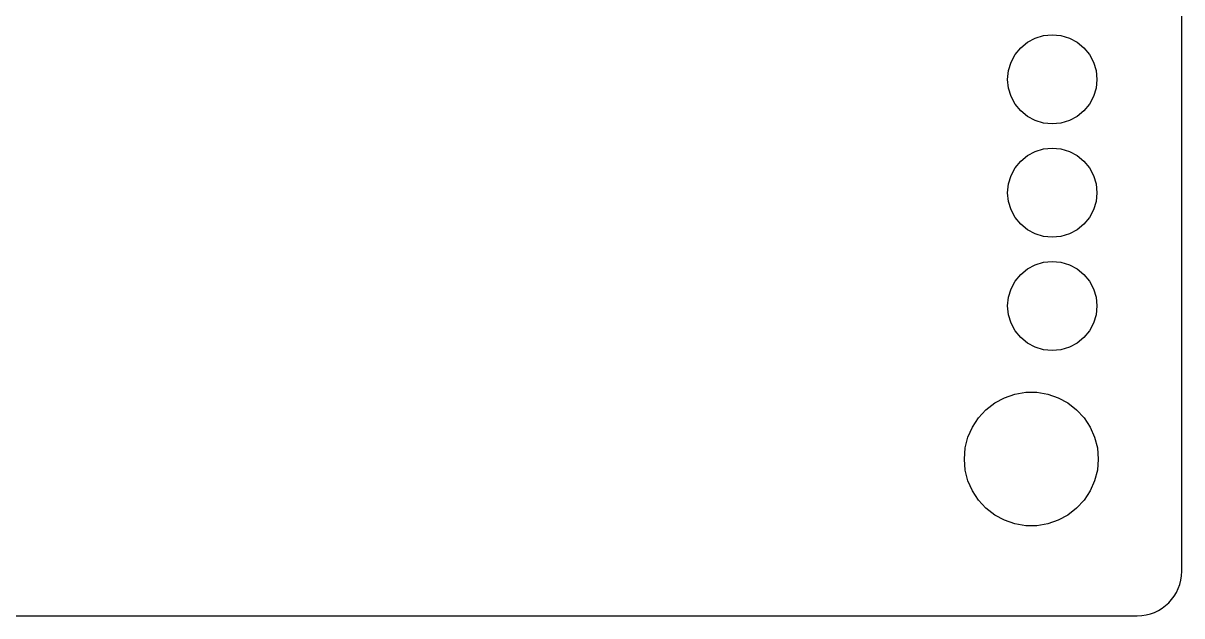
# Model space of a CAD drawing. Header units: millimetres. Extents: x 0 to 489, y -139 to 89.
# Drawn here: x 142.46 to 168.41, y 1.01 to 14.3 of the extents above; entities that cross this region are included whole.
import ezdxf

# ---------------------------------------------------------------- set-up
doc = ezdxf.new("R2010")
doc.units = ezdxf.units.MM
doc.header["$MEASUREMENT"] = 0
doc.layers.get('0').update_dxf_attribs({"linetype": 'CONTINUOUS'})
doc.layers.add('BLACK', color=7, linetype='CONTINUOUS')

msp = doc.modelspace()

# ---------------------------------------------------------------- linework, layer by layer
at = {"linetype": 'Continuous'}
msp.add_lwpolyline([(106.41198, 1.00993), (167.41198, 1.00993, 0.41421356), (168.41198, 2.00993), (168.41198, 54.00993, 0.41421356), (167.41198, 55.00993), (106.41198, 55.00993, 0.41421356), (105.41198, 54.00993), (105.41198, 2.00993, 0.41421356)], format="xyb", close=True, dxfattribs=at)
at = {"layer": 'BLACK', "linetype": 'Continuous'}
for p, q in [((165.12724, 13.95929), (165.31524, 14.01619)), ((165.12724, 13.95929), (165.31524, 14.01619)), ((165.12724, 13.95929), (165.31524, 14.01619)), ((165.12724, 13.95929), (165.31524, 14.01619)), ((165.31524, 14.01619), (165.51024, 14.03539)), ((165.31524, 14.01619), (165.51024, 14.03539)), ((165.31524, 14.01619), (165.51024, 14.03539)), ((165.31524, 14.01619), (165.51024, 14.03539)), ((165.51024, 14.03539), (165.70524, 14.01619)), ((165.51024, 14.03539), (165.70524, 14.01619)), ((165.51024, 14.03539), (165.70524, 14.01619)), ((165.51024, 14.03539), (165.70524, 14.01619)), ((165.70524, 14.01619), (165.89324, 13.95929)), ((165.70524, 14.01619), (165.89324, 13.95929)), ((165.70524, 14.01619), (165.89324, 13.95929)), ((165.70524, 14.01619), (165.89324, 13.95929)), ((164.80324, 13.74249), (164.95424, 13.86689)), ((164.80324, 13.74249), (164.95424, 13.86689)), ((164.80324, 13.74249), (164.95424, 13.86689)), ((164.80324, 13.74249), (164.95424, 13.86689)), ((164.95424, 13.86689), (165.12724, 13.95929)), ((164.95424, 13.86689), (165.12724, 13.95929)), ((164.95424, 13.86689), (165.12724, 13.95929)), ((164.95424, 13.86689), (165.12724, 13.95929)), ((165.89324, 13.95929), (166.06624, 13.86689)), ((165.89324, 13.95929), (166.06624, 13.86689)), ((165.89324, 13.95929), (166.06624, 13.86689)), ((165.89324, 13.95929), (166.06624, 13.86689)), ((166.06624, 13.86689), (166.21724, 13.74249)), ((166.06624, 13.86689), (166.21724, 13.74249)), ((166.06624, 13.86689), (166.21724, 13.74249)), ((166.06624, 13.86689), (166.21724, 13.74249)), ((164.58624, 13.41809), (164.67924, 13.59099)), ((164.58624, 13.41809), (164.67924, 13.59099)), ((164.58624, 13.41809), (164.67924, 13.59099)), ((164.58624, 13.41809), (164.67924, 13.59099)), ((164.67924, 13.59099), (164.80324, 13.74249)), ((164.67924, 13.59099), (164.80324, 13.74249)), ((164.67924, 13.59099), (164.80324, 13.74249)), ((164.67924, 13.59099), (164.80324, 13.74249)), ((166.21724, 13.74249), (166.34124, 13.59099)), ((166.21724, 13.74249), (166.34124, 13.59099)), ((166.21724, 13.74249), (166.34124, 13.59099)), ((166.21724, 13.74249), (166.34124, 13.59099)), ((166.34124, 13.59099), (166.43424, 13.41809)), ((166.34124, 13.59099), (166.43424, 13.41809)), ((166.34124, 13.59099), (166.43424, 13.41809)), ((166.34124, 13.59099), (166.43424, 13.41809)), ((164.52924, 13.23049), (164.58624, 13.41809)), ((164.52924, 13.23049), (164.58624, 13.41809)), ((164.52924, 13.23049), (164.58624, 13.41809)), ((164.52924, 13.23049), (164.58624, 13.41809)), ((166.43424, 13.41809), (166.49124, 13.23049)), ((166.43424, 13.41809), (166.49124, 13.23049)), ((166.43424, 13.41809), (166.49124, 13.23049)), ((166.43424, 13.41809), (166.49124, 13.23049)), ((164.51024, 13.03539), (164.52924, 13.23049)), ((164.51024, 13.03539), (164.52924, 13.23049)), ((164.51024, 13.03539), (164.52924, 13.23049)), ((164.51024, 13.03539), (164.52924, 13.23049)), ((164.52924, 12.84029), (164.51024, 13.03539)), ((164.52924, 12.84029), (164.51024, 13.03539)), ((164.52924, 12.84029), (164.51024, 13.03539)), ((164.52924, 12.84029), (164.51024, 13.03539)), ((166.49124, 13.23049), (166.51024, 13.03539)), ((166.49124, 13.23049), (166.51024, 13.03539)), ((166.49124, 13.23049), (166.51024, 13.03539)), ((166.49124, 13.23049), (166.51024, 13.03539)), ((166.51024, 13.03539), (166.49124, 12.84029)), ((166.51024, 13.03539), (166.49124, 12.84029)), ((166.51024, 13.03539), (166.49124, 12.84029)), ((166.51024, 13.03539), (166.49124, 12.84029)), ((164.58624, 12.65269), (164.52924, 12.84029)), ((164.58624, 12.65269), (164.52924, 12.84029)), ((164.58624, 12.65269), (164.52924, 12.84029)), ((164.58624, 12.65269), (164.52924, 12.84029)), ((166.49124, 12.84029), (166.43424, 12.65269)), ((166.49124, 12.84029), (166.43424, 12.65269)), ((166.49124, 12.84029), (166.43424, 12.65269)), ((166.49124, 12.84029), (166.43424, 12.65269)), ((164.67924, 12.47979), (164.58624, 12.65269)), ((164.67924, 12.47979), (164.58624, 12.65269)), ((164.67924, 12.47979), (164.58624, 12.65269)), ((164.67924, 12.47979), (164.58624, 12.65269)), ((164.80324, 12.32829), (164.67924, 12.47979)), ((164.80324, 12.32829), (164.67924, 12.47979)), ((164.80324, 12.32829), (164.67924, 12.47979)), ((164.80324, 12.32829), (164.67924, 12.47979)), ((166.34124, 12.47979), (166.21724, 12.32829)), ((166.34124, 12.47979), (166.21724, 12.32829)), ((166.34124, 12.47979), (166.21724, 12.32829)), ((166.34124, 12.47979), (166.21724, 12.32829)), ((166.43424, 12.65269), (166.34124, 12.47979)), ((166.43424, 12.65269), (166.34124, 12.47979)), ((166.43424, 12.65269), (166.34124, 12.47979)), ((166.43424, 12.65269), (166.34124, 12.47979)), ((164.95424, 12.20389), (164.80324, 12.32829)), ((164.95424, 12.20389), (164.80324, 12.32829)), ((164.95424, 12.20389), (164.80324, 12.32829)), ((164.95424, 12.20389), (164.80324, 12.32829)), ((165.12724, 12.11149), (164.95424, 12.20389)), ((165.12724, 12.11149), (164.95424, 12.20389)), ((165.12724, 12.11149), (164.95424, 12.20389)), ((165.12724, 12.11149), (164.95424, 12.20389)), ((166.06624, 12.20389), (165.89324, 12.11149)), ((166.06624, 12.20389), (165.89324, 12.11149)), ((166.06624, 12.20389), (165.89324, 12.11149)), ((166.06624, 12.20389), (165.89324, 12.11149)), ((166.21724, 12.32829), (166.06624, 12.20389)), ((166.21724, 12.32829), (166.06624, 12.20389)), ((166.21724, 12.32829), (166.06624, 12.20389)), ((166.21724, 12.32829), (166.06624, 12.20389)), ((165.31524, 12.05459), (165.12724, 12.11149)), ((165.31524, 12.05459), (165.12724, 12.11149)), ((165.31524, 12.05459), (165.12724, 12.11149)), ((165.31524, 12.05459), (165.12724, 12.11149)), ((165.51024, 12.03539), (165.31524, 12.05459)), ((165.51024, 12.03539), (165.31524, 12.05459)), ((165.51024, 12.03539), (165.31524, 12.05459)), ((165.51024, 12.03539), (165.31524, 12.05459)), ((165.70524, 12.05459), (165.51024, 12.03539)), ((165.70524, 12.05459), (165.51024, 12.03539)), ((165.70524, 12.05459), (165.51024, 12.03539)), ((165.70524, 12.05459), (165.51024, 12.03539)), ((165.89324, 12.11149), (165.70524, 12.05459)), ((165.89324, 12.11149), (165.70524, 12.05459)), ((165.89324, 12.11149), (165.70524, 12.05459)), ((165.89324, 12.11149), (165.70524, 12.05459)), ((165.12724, 11.41929), (165.31524, 11.47619)), ((165.12724, 11.41929), (165.31524, 11.47619)), ((165.12724, 11.41929), (165.31524, 11.47619)), ((165.12724, 11.41929), (165.31524, 11.47619)), ((165.31524, 11.47619), (165.51024, 11.49539)), ((165.31524, 11.47619), (165.51024, 11.49539)), ((165.31524, 11.47619), (165.51024, 11.49539)), ((165.31524, 11.47619), (165.51024, 11.49539)), ((165.51024, 11.49539), (165.70524, 11.47619)), ((165.51024, 11.49539), (165.70524, 11.47619)), ((165.51024, 11.49539), (165.70524, 11.47619)), ((165.51024, 11.49539), (165.70524, 11.47619)), ((165.70524, 11.47619), (165.89324, 11.41929)), ((165.70524, 11.47619), (165.89324, 11.41929)), ((165.70524, 11.47619), (165.89324, 11.41929)), ((165.70524, 11.47619), (165.89324, 11.41929)), ((164.67924, 11.05099), (164.80324, 11.20249)), ((164.67924, 11.05099), (164.80324, 11.20249)), ((164.67924, 11.05099), (164.80324, 11.20249)), ((164.67924, 11.05099), (164.80324, 11.20249)), ((164.80324, 11.20249), (164.95424, 11.32689)), ((164.80324, 11.20249), (164.95424, 11.32689)), ((164.80324, 11.20249), (164.95424, 11.32689)), ((164.80324, 11.20249), (164.95424, 11.32689)), ((164.95424, 11.32689), (165.12724, 11.41929)), ((164.95424, 11.32689), (165.12724, 11.41929)), ((164.95424, 11.32689), (165.12724, 11.41929)), ((164.95424, 11.32689), (165.12724, 11.41929)), ((165.89324, 11.41929), (166.06624, 11.32689)), ((165.89324, 11.41929), (166.06624, 11.32689)), ((165.89324, 11.41929), (166.06624, 11.32689)), ((165.89324, 11.41929), (166.06624, 11.32689)), ((166.06624, 11.32689), (166.21724, 11.20249)), ((166.06624, 11.32689), (166.21724, 11.20249)), ((166.06624, 11.32689), (166.21724, 11.20249)), ((166.06624, 11.32689), (166.21724, 11.20249)), ((166.21724, 11.20249), (166.34124, 11.05099)), ((166.21724, 11.20249), (166.34124, 11.05099)), ((166.21724, 11.20249), (166.34124, 11.05099)), ((166.21724, 11.20249), (166.34124, 11.05099)), ((164.58624, 10.87809), (164.67924, 11.05099)), ((164.58624, 10.87809), (164.67924, 11.05099)), ((164.58624, 10.87809), (164.67924, 11.05099)), ((164.58624, 10.87809), (164.67924, 11.05099)), ((166.34124, 11.05099), (166.43424, 10.87809)), ((166.34124, 11.05099), (166.43424, 10.87809)), ((166.34124, 11.05099), (166.43424, 10.87809)), ((166.34124, 11.05099), (166.43424, 10.87809)), ((164.51024, 10.49539), (164.52924, 10.69049)), ((164.51024, 10.49539), (164.52924, 10.69049)), ((164.51024, 10.49539), (164.52924, 10.69049)), ((164.51024, 10.49539), (164.52924, 10.69049)), ((164.52924, 10.69049), (164.58624, 10.87809)), ((164.52924, 10.69049), (164.58624, 10.87809)), ((164.52924, 10.69049), (164.58624, 10.87809)), ((164.52924, 10.69049), (164.58624, 10.87809)), ((166.43424, 10.87809), (166.49124, 10.69049)), ((166.43424, 10.87809), (166.49124, 10.69049)), ((166.43424, 10.87809), (166.49124, 10.69049)), ((166.43424, 10.87809), (166.49124, 10.69049)), ((166.49124, 10.69049), (166.51024, 10.49539)), ((166.49124, 10.69049), (166.51024, 10.49539)), ((166.49124, 10.69049), (166.51024, 10.49539)), ((166.49124, 10.69049), (166.51024, 10.49539)), ((164.52924, 10.30029), (164.51024, 10.49539)), ((164.52924, 10.30029), (164.51024, 10.49539)), ((164.52924, 10.30029), (164.51024, 10.49539)), ((164.52924, 10.30029), (164.51024, 10.49539)), ((166.51024, 10.49539), (166.49124, 10.30029)), ((166.51024, 10.49539), (166.49124, 10.30029)), ((166.51024, 10.49539), (166.49124, 10.30029)), ((166.51024, 10.49539), (166.49124, 10.30029)), ((164.58624, 10.11269), (164.52924, 10.30029)), ((164.58624, 10.11269), (164.52924, 10.30029)), ((164.58624, 10.11269), (164.52924, 10.30029)), ((164.58624, 10.11269), (164.52924, 10.30029)), ((166.49124, 10.30029), (166.43424, 10.11269)), ((166.49124, 10.30029), (166.43424, 10.11269)), ((166.49124, 10.30029), (166.43424, 10.11269)), ((166.49124, 10.30029), (166.43424, 10.11269)), ((164.67924, 9.93979), (164.58624, 10.11269)), ((164.67924, 9.93979), (164.58624, 10.11269)), ((164.67924, 9.93979), (164.58624, 10.11269)), ((164.67924, 9.93979), (164.58624, 10.11269)), ((164.80324, 9.78829), (164.67924, 9.93979)), ((164.80324, 9.78829), (164.67924, 9.93979)), ((164.80324, 9.78829), (164.67924, 9.93979)), ((164.80324, 9.78829), (164.67924, 9.93979)), ((166.34124, 9.93979), (166.21724, 9.78829)), ((166.34124, 9.93979), (166.21724, 9.78829)), ((166.34124, 9.93979), (166.21724, 9.78829)), ((166.34124, 9.93979), (166.21724, 9.78829)), ((166.43424, 10.11269), (166.34124, 9.93979)), ((166.43424, 10.11269), (166.34124, 9.93979)), ((166.43424, 10.11269), (166.34124, 9.93979)), ((166.43424, 10.11269), (166.34124, 9.93979)), ((164.95424, 9.66389), (164.80324, 9.78829)), ((164.95424, 9.66389), (164.80324, 9.78829)), ((164.95424, 9.66389), (164.80324, 9.78829)), ((164.95424, 9.66389), (164.80324, 9.78829)), ((165.12724, 9.57149), (164.95424, 9.66389)), ((165.12724, 9.57149), (164.95424, 9.66389)), ((165.12724, 9.57149), (164.95424, 9.66389)), ((165.12724, 9.57149), (164.95424, 9.66389)), ((166.06624, 9.66389), (165.89324, 9.57149)), ((166.06624, 9.66389), (165.89324, 9.57149)), ((166.06624, 9.66389), (165.89324, 9.57149)), ((166.06624, 9.66389), (165.89324, 9.57149)), ((166.21724, 9.78829), (166.06624, 9.66389)), ((166.21724, 9.78829), (166.06624, 9.66389)), ((166.21724, 9.78829), (166.06624, 9.66389)), ((166.21724, 9.78829), (166.06624, 9.66389)), ((165.31524, 9.51459), (165.12724, 9.57149)), ((165.31524, 9.51459), (165.12724, 9.57149)), ((165.31524, 9.51459), (165.12724, 9.57149)), ((165.31524, 9.51459), (165.12724, 9.57149)), ((165.51024, 9.49539), (165.31524, 9.51459)), ((165.51024, 9.49539), (165.31524, 9.51459)), ((165.51024, 9.49539), (165.31524, 9.51459)), ((165.51024, 9.49539), (165.31524, 9.51459)), ((165.70524, 9.51459), (165.51024, 9.49539)), ((165.70524, 9.51459), (165.51024, 9.49539)), ((165.70524, 9.51459), (165.51024, 9.49539)), ((165.70524, 9.51459), (165.51024, 9.49539)), ((165.89324, 9.57149), (165.70524, 9.51459)), ((165.89324, 9.57149), (165.70524, 9.51459)), ((165.89324, 9.57149), (165.70524, 9.51459)), ((165.89324, 9.57149), (165.70524, 9.51459)), ((164.95424, 8.78689), (165.12724, 8.87929)), ((164.95424, 8.78689), (165.12724, 8.87929)), ((164.95424, 8.78689), (165.12724, 8.87929)), ((164.95424, 8.78689), (165.12724, 8.87929)), ((165.12724, 8.87929), (165.31524, 8.93619)), ((165.12724, 8.87929), (165.31524, 8.93619)), ((165.12724, 8.87929), (165.31524, 8.93619)), ((165.12724, 8.87929), (165.31524, 8.93619)), ((165.31524, 8.93619), (165.51024, 8.95539)), ((165.31524, 8.93619), (165.51024, 8.95539)), ((165.31524, 8.93619), (165.51024, 8.95539)), ((165.31524, 8.93619), (165.51024, 8.95539)), ((165.51024, 8.95539), (165.70524, 8.93619)), ((165.51024, 8.95539), (165.70524, 8.93619)), ((165.51024, 8.95539), (165.70524, 8.93619)), ((165.51024, 8.95539), (165.70524, 8.93619)), ((165.70524, 8.93619), (165.89324, 8.87929)), ((165.70524, 8.93619), (165.89324, 8.87929)), ((165.70524, 8.93619), (165.89324, 8.87929)), ((165.70524, 8.93619), (165.89324, 8.87929)), ((165.89324, 8.87929), (166.06624, 8.78689)), ((165.89324, 8.87929), (166.06624, 8.78689)), ((165.89324, 8.87929), (166.06624, 8.78689)), ((165.89324, 8.87929), (166.06624, 8.78689)), ((164.67924, 8.51099), (164.80324, 8.66249)), ((164.67924, 8.51099), (164.80324, 8.66249)), ((164.67924, 8.51099), (164.80324, 8.66249)), ((164.67924, 8.51099), (164.80324, 8.66249)), ((164.80324, 8.66249), (164.95424, 8.78689)), ((164.80324, 8.66249), (164.95424, 8.78689)), ((164.80324, 8.66249), (164.95424, 8.78689)), ((164.80324, 8.66249), (164.95424, 8.78689)), ((166.06624, 8.78689), (166.21724, 8.66249)), ((166.06624, 8.78689), (166.21724, 8.66249)), ((166.06624, 8.78689), (166.21724, 8.66249)), ((166.06624, 8.78689), (166.21724, 8.66249)), ((166.21724, 8.66249), (166.34124, 8.51099)), ((166.21724, 8.66249), (166.34124, 8.51099)), ((166.21724, 8.66249), (166.34124, 8.51099)), ((166.21724, 8.66249), (166.34124, 8.51099)), ((164.52924, 8.15049), (164.58624, 8.33809)), ((164.52924, 8.15049), (164.58624, 8.33809)), ((164.52924, 8.15049), (164.58624, 8.33809)), ((164.52924, 8.15049), (164.58624, 8.33809)), ((164.58624, 8.33809), (164.67924, 8.51099)), ((164.58624, 8.33809), (164.67924, 8.51099)), ((164.58624, 8.33809), (164.67924, 8.51099)), ((164.58624, 8.33809), (164.67924, 8.51099)), ((166.34124, 8.51099), (166.43424, 8.33809)), ((166.34124, 8.51099), (166.43424, 8.33809)), ((166.34124, 8.51099), (166.43424, 8.33809)), ((166.34124, 8.51099), (166.43424, 8.33809)), ((166.43424, 8.33809), (166.49124, 8.15049)), ((166.43424, 8.33809), (166.49124, 8.15049)), ((166.43424, 8.33809), (166.49124, 8.15049)), ((166.43424, 8.33809), (166.49124, 8.15049)), ((164.51024, 7.95539), (164.52924, 8.15049)), ((164.51024, 7.95539), (164.52924, 8.15049)), ((164.51024, 7.95539), (164.52924, 8.15049)), ((164.51024, 7.95539), (164.52924, 8.15049)), ((166.49124, 8.15049), (166.51024, 7.95539)), ((166.49124, 8.15049), (166.51024, 7.95539)), ((166.49124, 8.15049), (166.51024, 7.95539)), ((166.49124, 8.15049), (166.51024, 7.95539)), ((164.52924, 7.76029), (164.51024, 7.95539)), ((164.52924, 7.76029), (164.51024, 7.95539)), ((164.52924, 7.76029), (164.51024, 7.95539)), ((164.52924, 7.76029), (164.51024, 7.95539)), ((166.51024, 7.95539), (166.49124, 7.76029)), ((166.51024, 7.95539), (166.49124, 7.76029)), ((166.51024, 7.95539), (166.49124, 7.76029)), ((166.51024, 7.95539), (166.49124, 7.76029)), ((164.58624, 7.57269), (164.52924, 7.76029)), ((164.58624, 7.57269), (164.52924, 7.76029)), ((164.58624, 7.57269), (164.52924, 7.76029)), ((164.58624, 7.57269), (164.52924, 7.76029)), ((164.67924, 7.39979), (164.58624, 7.57269)), ((164.67924, 7.39979), (164.58624, 7.57269)), ((164.67924, 7.39979), (164.58624, 7.57269)), ((164.67924, 7.39979), (164.58624, 7.57269)), ((166.43424, 7.57269), (166.34124, 7.39979)), ((166.43424, 7.57269), (166.34124, 7.39979)), ((166.43424, 7.57269), (166.34124, 7.39979)), ((166.43424, 7.57269), (166.34124, 7.39979)), ((166.49124, 7.76029), (166.43424, 7.57269)), ((166.49124, 7.76029), (166.43424, 7.57269)), ((166.49124, 7.76029), (166.43424, 7.57269)), ((166.49124, 7.76029), (166.43424, 7.57269)), ((164.80324, 7.24839), (164.67924, 7.39979)), ((164.80324, 7.24839), (164.67924, 7.39979)), ((164.80324, 7.24839), (164.67924, 7.39979)), ((164.80324, 7.24839), (164.67924, 7.39979)), ((166.34124, 7.39979), (166.21724, 7.24839)), ((166.34124, 7.39979), (166.21724, 7.24839)), ((166.34124, 7.39979), (166.21724, 7.24839)), ((166.34124, 7.39979), (166.21724, 7.24839)), ((164.95424, 7.12439), (164.80324, 7.24839)), ((164.95424, 7.12439), (164.80324, 7.24839)), ((164.95424, 7.12439), (164.80324, 7.24839)), ((164.95424, 7.12439), (164.80324, 7.24839)), ((165.12724, 7.03139), (164.95424, 7.12439)), ((165.12724, 7.03139), (164.95424, 7.12439)), ((165.12724, 7.03139), (164.95424, 7.12439)), ((165.12724, 7.03139), (164.95424, 7.12439)), ((165.31524, 6.97439), (165.12724, 7.03139)), ((165.31524, 6.97439), (165.12724, 7.03139)), ((165.31524, 6.97439), (165.12724, 7.03139)), ((165.31524, 6.97439), (165.12724, 7.03139)), ((165.89324, 7.03139), (165.70524, 6.97439)), ((165.89324, 7.03139), (165.70524, 6.97439)), ((165.89324, 7.03139), (165.70524, 6.97439)), ((165.89324, 7.03139), (165.70524, 6.97439)), ((166.06624, 7.12439), (165.89324, 7.03139)), ((166.06624, 7.12439), (165.89324, 7.03139)), ((166.06624, 7.12439), (165.89324, 7.03139)), ((166.06624, 7.12439), (165.89324, 7.03139)), ((166.21724, 7.24839), (166.06624, 7.12439)), ((166.21724, 7.24839), (166.06624, 7.12439)), ((166.21724, 7.24839), (166.06624, 7.12439)), ((166.21724, 7.24839), (166.06624, 7.12439)), ((165.51024, 6.95539), (165.31524, 6.97439)), ((165.51024, 6.95539), (165.31524, 6.97439)), ((165.51024, 6.95539), (165.31524, 6.97439)), ((165.51024, 6.95539), (165.31524, 6.97439)), ((165.70524, 6.97439), (165.51024, 6.95539)), ((165.70524, 6.97439), (165.51024, 6.95539)), ((165.70524, 6.97439), (165.51024, 6.95539)), ((165.70524, 6.97439), (165.51024, 6.95539)), ((164.43724, 5.89939), (164.67224, 5.97939)), ((164.43724, 5.89939), (164.67224, 5.97939)), ((164.67224, 5.97939), (164.91624, 6.02039)), ((164.67224, 5.97939), (164.91624, 6.02039)), ((164.91624, 6.02039), (165.16424, 6.02039)), ((164.91624, 6.02039), (165.16424, 6.02039)), ((165.16424, 6.02039), (165.40824, 5.97939)), ((165.16424, 6.02039), (165.40824, 5.97939)), ((165.40824, 5.97939), (165.64324, 5.89939)), ((165.40824, 5.97939), (165.64324, 5.89939)), ((164.02424, 5.62939), (164.22024, 5.78139)), ((164.02424, 5.62939), (164.22024, 5.78139)), ((164.22024, 5.78139), (164.43724, 5.89939)), ((164.22024, 5.78139), (164.43724, 5.89939)), ((165.64324, 5.89939), (165.86024, 5.78139)), ((165.64324, 5.89939), (165.86024, 5.78139)), ((165.86024, 5.78139), (166.05624, 5.62939)), ((165.86024, 5.78139), (166.05624, 5.62939)), ((163.85624, 5.44639), (164.02424, 5.62939)), ((163.85624, 5.44639), (164.02424, 5.62939)), ((166.05624, 5.62939), (166.22424, 5.44639)), ((166.05624, 5.62939), (166.22424, 5.44639)), ((163.62124, 5.01239), (163.72124, 5.23939)), ((163.62124, 5.01239), (163.72124, 5.23939)), ((163.72124, 5.23939), (163.85624, 5.44639)), ((163.72124, 5.23939), (163.85624, 5.44639)), ((166.22424, 5.44639), (166.35924, 5.23939)), ((166.22424, 5.44639), (166.35924, 5.23939)), ((166.35924, 5.23939), (166.45924, 5.01239)), ((166.35924, 5.23939), (166.45924, 5.01239)), ((163.56024, 4.77239), (163.62124, 5.01239)), ((163.56024, 4.77239), (163.62124, 5.01239)), ((166.45924, 5.01239), (166.52024, 4.77239)), ((166.45924, 5.01239), (166.52024, 4.77239)), ((163.54024, 4.52539), (163.56024, 4.77239)), ((163.54024, 4.52539), (163.56024, 4.77239)), ((166.52024, 4.77239), (166.54024, 4.52539)), ((166.52024, 4.77239), (166.54024, 4.52539)), ((163.56024, 4.27839), (163.54024, 4.52539)), ((163.56024, 4.27839), (163.54024, 4.52539)), ((166.54024, 4.52539), (166.52024, 4.27839)), ((166.54024, 4.52539), (166.52024, 4.27839)), ((163.62124, 4.03839), (163.56024, 4.27839)), ((163.62124, 4.03839), (163.56024, 4.27839)), ((166.52024, 4.27839), (166.45924, 4.03839)), ((166.52024, 4.27839), (166.45924, 4.03839)), ((163.72124, 3.81139), (163.62124, 4.03839)), ((163.72124, 3.81139), (163.62124, 4.03839)), ((166.45924, 4.03839), (166.35924, 3.81139)), ((166.45924, 4.03839), (166.35924, 3.81139)), ((163.85624, 3.60439), (163.72124, 3.81139)), ((163.85624, 3.60439), (163.72124, 3.81139)), ((166.35924, 3.81139), (166.22424, 3.60439)), ((166.35924, 3.81139), (166.22424, 3.60439)), ((164.02424, 3.42139), (163.85624, 3.60439)), ((164.02424, 3.42139), (163.85624, 3.60439)), ((164.22024, 3.26939), (164.02424, 3.42139)), ((164.22024, 3.26939), (164.02424, 3.42139)), ((166.05624, 3.42139), (165.86024, 3.26939)), ((166.05624, 3.42139), (165.86024, 3.26939)), ((166.22424, 3.60439), (166.05624, 3.42139)), ((166.22424, 3.60439), (166.05624, 3.42139)), ((164.43724, 3.15139), (164.22024, 3.26939)), ((164.43724, 3.15139), (164.22024, 3.26939)), ((164.67224, 3.07139), (164.43724, 3.15139)), ((164.67224, 3.07139), (164.43724, 3.15139)), ((165.64324, 3.15139), (165.40824, 3.07139)), ((165.64324, 3.15139), (165.40824, 3.07139)), ((165.86024, 3.26939), (165.64324, 3.15139)), ((165.86024, 3.26939), (165.64324, 3.15139)), ((164.91624, 3.03039), (164.67224, 3.07139)), ((164.91624, 3.03039), (164.67224, 3.07139)), ((165.16424, 3.03039), (164.91624, 3.03039)), ((165.16424, 3.03039), (164.91624, 3.03039)), ((165.40824, 3.07139), (165.16424, 3.03039)), ((165.40824, 3.07139), (165.16424, 3.03039))]:
    msp.add_line(p, q, dxfattribs=at)

doc.saveas('drawing.dxf')
